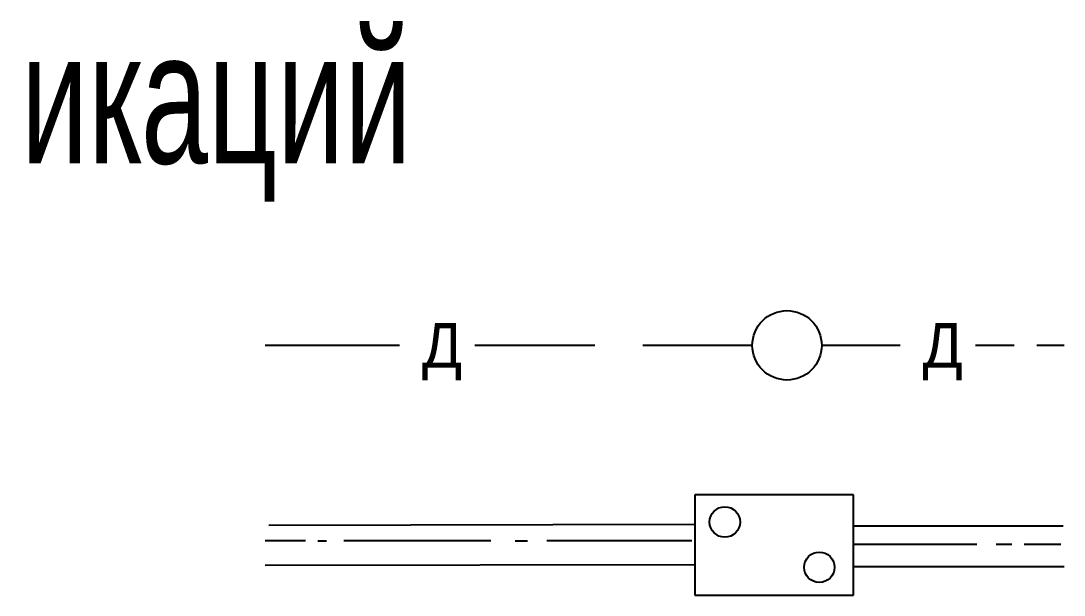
# Model space of a CAD drawing. Extents: x 8646 to 18206, y -17605 to -192.
# Drawn here: x 11146.61 to 11163.39, y -9057.18 to -9047.95 of the extents above; entities that cross this region are included whole.
import ezdxf
from ezdxf.enums import TextEntityAlignment as Align

# ---------------------------------------------------------------- set-up
doc = ezdxf.new("R2010")
doc.units = 0
doc.linetypes.add('DGN_STYLE_3', pattern=[21.180024, 15.128588, -6.051435])
doc.layers.get('0').update_dxf_attribs({"linetype": 'CONTINUOUS'})
doc.styles.add('STYLE-ARIAL_NARROW', font='ARIALN.TTF')
doc.styles.add('STYLE-RUSSIAN_1251', font='RUSSIAN_1251.shx')

msp = doc.modelspace()

# ---------------------------------------------------------------- linework, layer by layer
at = {"color": 8, "linetype": 'CONTINUOUS'}
for p, q in [((11150.544, -9053.165), (11152.703, -9053.165)), ((11153.914, -9053.165), (11155.843, -9053.165)), ((11156.614, -9053.165), (11158.377, -9053.165)), ((11159.492, -9053.165), (11160.753, -9053.165)), ((11161.964, -9053.165), (11162.585, -9053.165)), ((11162.954, -9053.165), (11163.391, -9053.165)), ((11150.599, -9056.056), (11157.454, -9056.042)), ((11160.005, -9056.07), (11163.373, -9056.07)), ((11151.19, -9056.31), (11150.544, -9056.31)), ((11151.387, -9056.31), (11151.528, -9056.31)), ((11154.171, -9056.31), (11151.809, -9056.31)), ((11154.565, -9056.31), (11154.761, -9056.31)), ((11157.404, -9056.31), (11155.07, -9056.31)), ((11160.02, -9056.365), (11161.988, -9056.365)), ((11162.297, -9056.365), (11162.55, -9056.365)), ((11162.746, -9056.365), (11163.338, -9056.365)), ((11150.544, -9056.703), (11157.454, -9056.692)), ((11160.005, -9056.721), (11163.391, -9056.721))]:
    msp.add_line(p, q, dxfattribs=at)
at = {"color": 8, "linetype": 'DGN_STYLE_3'}
for p, q in [((11160.005, -9055.573), (11157.454, -9055.573)), ((11157.454, -9055.573), (11157.454, -9057.184)), ((11160.005, -9057.184), (11160.005, -9055.573)), ((11157.454, -9057.184), (11160.005, -9057.184))]:
    msp.add_line(p, q, dxfattribs=at)
at = {"color": 8, "linetype": 'CONTINUOUS'}
for centre, radius in [((11158.934, -9053.166), 0.558), ((11157.935, -9056.008), 0.245), ((11159.454, -9056.736), 0.245)]:
    msp.add_circle(centre, radius, dxfattribs=at)

# ---------------------------------------------------------------- texts
at = {"color": 8, "linetype": 'CONTINUOUS', "style": 'STYLE-ARIAL_NARROW', "width": 0.796042}
msp.add_text('Условные обозначения подземных инженерных коммуникаций', height=2.12543, dxfattribs=at).set_placement((11095.943, -9050.24))
at = {"color": 8, "linetype": 'CONTINUOUS', "style": 'STYLE-RUSSIAN_1251'}
for p in [(11153.063, -9053.166), (11161.113, -9053.166)]:
    msp.add_text('Д', height=0.714, dxfattribs=at).set_placement(p, align=Align.MIDDLE_LEFT)

doc.saveas('drawing.dxf')
